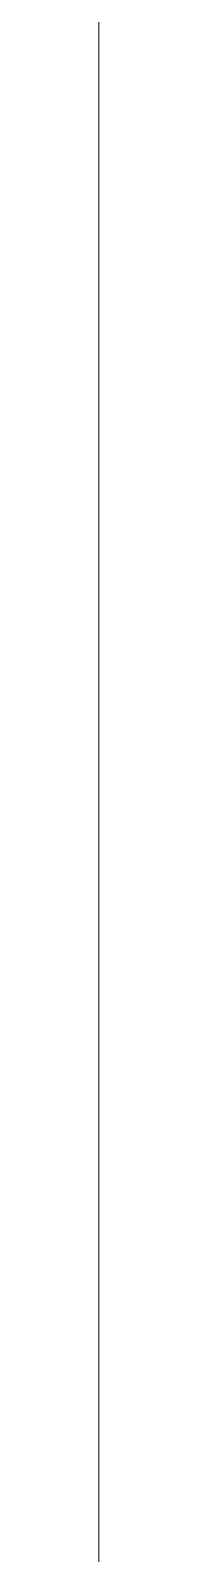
# Model space of a CAD drawing. Header units: inches. Extents: x -12418 to 57169, y -29325 to 19878.
# Drawn here: x 15462.50031 to 15462.50031, y 811.82467 to 811.8502 of the extents above; entities that cross this region are included whole.
import ezdxf

# ---------------------------------------------------------------- set-up
doc = ezdxf.new("R2010")
doc.units = ezdxf.units.IN
doc.header["$LTSCALE"] = 25
doc.header["$MEASUREMENT"] = 0
doc.layers.get('0').update_dxf_attribs({"color": 8})
doc.layers.add('00-Ground Floor$0$LOADING', color=253, linetype='Continuous', lineweight=5)

# ---------------------------------------------------------------- blocks, each defined once
blk = doc.blocks.new('00-Ground Floor$0$GF21008-P')
at = {"layer": '00-Ground Floor$0$LOADING'}
for p, q in [((-0.770878612, 0), (0.790621645, 0)), ((0.721657538, 0), (0.721657538, 0)), ((0.721657538, 0), (0.721657538, 0)), ((0.721657538, 0), (0.721657538, 0)), ((0.721657538, 0), (0.721657538, 0)), ((0.721657538, 0), (0.721657538, 0)), ((0.721657538, 0), (0.721657538, 0)), ((0.721657538, 0), (0.721657538, 0)), ((0.721657538, 0), (0.721657538, 0)), ((0.721657538, 0), (0.721657538, 0)), ((0.721657538, 0), (0.721657538, 0)), ((0.721657538, 0), (0.721657538, 0)), ((0.721657538, 0), (0.721657538, 0)), ((0.721657538, 0), (0.721657538, 0)), ((0.721657538, 0), (0.721657538, 0)), ((0.721657538, 0), (0.721657538, 0)), ((0.721657538, 0), (0.721657538, 0)), ((0.721657538, 0), (0.721657538, 0)), ((0.721657538, 0), (0.721657538, 0)), ((0.721657538, 0), (0.721657538, 0)), ((0.721657538, 0), (0.721657538, 0)), ((0.721657538, 0), (0.721657538, 0)), ((0.721657538, 0), (0.721657538, 0)), ((0.721657538, 0), (0.721657538, 0)), ((0.721657538, 0), (0.721657538, 0)), ((0.721657538, 0), (0.721657538, 0)), ((0.721657538, 0), (0.721657538, 0)), ((0.721657538, 0), (0.721657538, 0)), ((0.721657538, 0), (0.721657538, 0)), ((0.721657538, 0), (0.721657538, 0)), ((0.721657538, 0), (0.721657538, 0)), ((0.721657538, 0), (0.721657538, 0)), ((0.721657538, 0), (0.721657538, 0)), ((0.721657538, 0), (0.721657538, 0)), ((0.721657538, 0), (0.721657538, 0)), ((0.721657538, 0), (0.721657538, 0)), ((0.721657538, 0), (0.721657538, 0)), ((0.721657538, 0), (0.721657538, 0)), ((0.721657538, 0), (0.721657538, 0)), ((0.721657538, 0), (0.721657538, 0)), ((0.721657538, 0), (0.721657538, 0)), ((0.721657538, 0), (0.721657538, 0)), ((0.721657538, 0), (0.721657538, 0)), ((0.721657538, 0), (0.721657538, 0)), ((0.721657538, 0), (0.721657538, 0)), ((0.721657538, 0), (0.721657538, 0)), ((0.721657538, 0), (0.721657538, 0)), ((0.721657538, 0), (0.721657538, 0)), ((0.721657538, 0), (0.721657538, 0)), ((0.721657538, 0), (0.721657538, 0)), ((0.721657538, 0), (0.721657538, 0)), ((0.721657538, 0), (0.721657538, 0)), ((0.721657538, 0), (0.721657538, 0)), ((0.721657538, 0), (0.721657538, 0)), ((0.721657538, 0), (0.721657538, 0)), ((0.721657538, 0), (0.721657538, 0)), ((0.721657538, 0), (0.721657538, 0)), ((0.721657538, 0), (0.721657538, 0)), ((0.721657538, 0), (0.721657538, 0)), ((0.721657538, 0), (0.721657538, 0)), ((0.721657538, 0), (0.721657538, 0)), ((0.721657538, 0), (0.721657538, 0)), ((0.721657538, 0), (0.721657538, 0)), ((0.721657538, 0), (0.721657538, 0)), ((0.721657538, 0), (0.721657538, 0)), ((0.721657538, 0), (0.721657538, 0)), ((0.721657538, 0), (0.721657538, 0)), ((0.721657538, 0), (0.721657538, 0)), ((0.721657538, 0), (0.721657538, 0)), ((0.721657538, 0), (0.721657538, 0)), ((0.721657538, 0), (0.721657538, 0)), ((0.721657538, 0), (0.721657538, 0)), ((0.721657538, 0), (0.721657538, 0)), ((0.721657538, 0), (0.721657538, 0)), ((0.721657538, 0), (0.721657538, 0)), ((0.721657538, 0), (0.721657538, 0)), ((0.721657538, 0), (0.721657538, 0)), ((0.721657538, 0), (0.721657538, 0)), ((0.721657538, 0), (0.721657538, 0)), ((0.721657538, 0), (0.721657538, 0)), ((0.721657538, 0), (0.721657538, 0)), ((0.721657538, 0), (0.721657538, 0)), ((0.721657538, 0), (0.721657538, 0)), ((0.721657538, 0), (0.721657538, 0)), ((0.721657538, 0), (0.721657538, 0)), ((0.721657538, 0), (0.721657538, 0)), ((0.721657538, 0), (0.721657538, 0)), ((0.721657538, 0), (0.721657538, 0)), ((0.721657538, 0), (0.721657538, 0)), ((0.721657538, 0), (0.721657538, 0)), ((0.721657538, 0), (0.721657538, 0)), ((0.721657538, 0), (0.721657538, 0)), ((0.721657538, 0), (0.721657538, 0)), ((0.721657538, 0), (0.721657538, 0)), ((0.721657538, 0), (0.721657538, 0)), ((0.721657538, 0), (0.721657538, 0)), ((0.721657538, 0), (0.721657538, 0)), ((0.721657538, 0), (0.721657538, 0)), ((0.721657538, 0), (0.721657538, 0)), ((0.721657538, 0), (0.721657538, 0)), ((0.721657538, 0), (0.721657538, 0)), ((0.721657538, 0), (0.721657538, 0)), ((0.721657538, 0), (0.721657538, 0)), ((0.721657538, 0), (0.721657538, 0)), ((0.721657538, 0), (0.721657538, 0)), ((0.721657538, 0), (0.721657538, 0)), ((0.721657538, 0), (0.721657538, 0)), ((0.721657538, 0), (0.721657538, 0)), ((0.721657538, 0), (0.721657538, 0)), ((0.721657538, 0), (0.721657538, 0)), ((0.721657538, 0), (0.721657538, 0)), ((0.721657538, 0), (0.721657538, 0)), ((0.721657538, 0), (0.721657538, 0)), ((0.721657538, 0), (0.721657538, 0)), ((0.721657538, 0), (0.721657538, 0)), ((0.721657538, 0), (0.721657538, 0)), ((0.721657538, 0), (0.721657538, 0)), ((0.721657538, 0), (0.721657538, 0)), ((0.721657538, 0), (0.721657538, 0)), ((0.721657538, 0), (0.721657538, 0)), ((0.721657538, 0), (0.721657538, 0)), ((0.721657538, 0), (0.721657538, 0)), ((0.721657538, 0), (0.721657538, 0)), ((0.721657538, 0), (0.721657538, 0)), ((0.721657538, 0), (0.721657538, 0)), ((0.721657538, 0), (0.721657538, 0)), ((0.721657538, 0), (0.721657538, 0)), ((0.721657538, 0), (0.721657538, 0)), ((0.721657538, 0), (0.721657538, 0)), ((0.721657538, 0), (0.721657538, 0)), ((0.721657538, 0), (0.721657538, 0)), ((0.721657538, 0), (0.721657538, 0)), ((0.721657538, 0), (0.721657538, 0)), ((0.721657538, 0), (0.721657538, 0)), ((0.721657538, 0), (0.721657538, 0)), ((0.721657538, 0), (0.721657538, 0)), ((0.721657538, 0), (0.721657538, 0)), ((0.721657538, 0), (0.721657538, 0)), ((0.721657538, 0), (0.721657538, 0)), ((0.721657538, 0), (0.721657538, 0)), ((0.721657538, 0), (0.721657538, 0)), ((0.721657538, 0), (0.721657538, 0)), ((0.721657538, 0), (0.721657538, 0)), ((0.721657538, 0), (0.721657538, 0)), ((0.721657538, 0), (0.721657538, 0)), ((0.721657538, 0), (0.721657538, 0)), ((0.721657538, 0), (0.721657538, 0)), ((0.721657538, 0), (0.721657538, 0)), ((0.721657538, 0), (0.721657538, 0)), ((0.721657538, 0), (0.721657538, 0)), ((0.721657538, 0), (0.721657538, 0)), ((0.721657538, 0), (0.721657538, 0)), ((0.721657538, 0), (0.721657538, 0)), ((0.721657538, 0), (0.721657538, 0)), ((0.721657538, 0), (0.721657538, 0)), ((0.721657538, 0), (0.721657538, 0)), ((0.721657538, 0), (0.721657538, 0)), ((0.721657538, 0), (0.721657538, 0)), ((0.721657538, 0), (0.721657538, 0)), ((0.721657538, 0), (0.721657538, 0)), ((0.721657538, 0), (0.721657538, 0)), ((0.721657538, 0), (0.721657538, 0)), ((0.721657538, 0), (0.721657538, 0)), ((0.721657538, 0), (0.721657538, 0)), ((0.721657538, 0), (0.721657538, 0)), ((0.721657538, 0), (0.721657538, 0)), ((0.721657538, 0), (0.721657538, 0)), ((0.721657538, 0), (0.721657538, 0)), ((0.721657538, 0), (0.721657538, 0)), ((0.721657538, 0), (0.721657538, 0)), ((0.721657538, 0), (0.721657538, 0)), ((0.721657538, 0), (0.721657538, 0)), ((0.721657538, 0), (0.721657538, 0)), ((0.721657538, 0), (0.721657538, 0)), ((0.721657538, 0), (0.721657538, 0)), ((0.721657538, 0), (0.721657538, 0)), ((0.721657538, 0), (0.721657538, 0)), ((0.721657538, 0), (0.721657538, 0)), ((0.721657538, 0), (0.721657538, 0)), ((0.721657538, 0), (0.721657538, 0)), ((0.721657538, 0), (0.721657538, 0)), ((0.721657538, 0), (0.721657538, 0)), ((0.721657538, 0), (0.721657538, 0)), ((0.721657538, 0), (0.721657538, 0)), ((0.721657538, 0), (0.721657538, 0)), ((0.721657538, 0), (0.721657538, 0)), ((0.721657538, 0), (0.721657538, 0)), ((0.721657538, 0), (0.721657538, 0)), ((0.721657538, 0), (0.721657538, 0)), ((0.721657538, 0), (0.721657538, 0)), ((0.721657538, 0), (0.721657538, 0)), ((0.721657538, 0), (0.721657538, 0)), ((0.721657538, 0), (0.721657538, 0)), ((0.721657538, 0), (0.721657538, 0)), ((0.721657538, 0), (0.721657538, 0)), ((0.721657538, 0), (0.721657538, 0)), ((0.721657538, 0), (0.721657538, 0)), ((0.721657538, 0), (0.721657538, 0)), ((0.721657538, 0), (0.721657538, 0)), ((0.721657538, 0), (0.721657538, 0)), ((0.721657538, 0), (0.721657538, 0)), ((0.721657538, 0), (0.721657538, 0)), ((0.721657538, 0), (0.721657538, 0)), ((0.721657538, 0), (0.721657538, 0)), ((0.721657538, 0), (0.721657538, 0)), ((0.721657538, 0), (0.721657538, 0)), ((0.721657538, 0), (0.721657538, 0)), ((0.721657538, 0), (0.721657538, 0)), ((0.721657538, 0), (0.721657538, 0)), ((0.721657538, 0), (0.721657538, 0)), ((0.721657538, 0), (0.721657538, 0)), ((0.721657538, 0), (0.721657538, 0)), ((0.721657538, 0), (0.721657538, 0)), ((0.721657538, 0), (0.721657538, 0)), ((0.721657538, 0), (0.721657538, 0)), ((0.721657538, 0), (0.721657538, 0)), ((0.721657538, 0), (0.721657538, 0)), ((0.721657538, 0), (0.721657538, 0)), ((0.721657538, 0), (0.721657538, 0)), ((0.721657538, 0), (0.721657538, 0)), ((0.721657538, 0), (0.721657538, 0)), ((0.721657538, 0), (0.721657538, 0)), ((0.721657538, 0), (0.721657538, 0)), ((0.721657538, 0), (0.721657538, 0)), ((0.721657538, 0), (0.721657538, 0)), ((0.721657538, 0), (0.721657538, 0)), ((0.721657538, 0), (0.721657538, 0)), ((0.721657538, 0), (0.721657538, 0)), ((0.721657538, 0), (0.721657538, 0)), ((0.721657538, 0), (0.721657538, 0)), ((0.721657538, 0), (0.721657538, 0)), ((0.721657538, 0), (0.721657538, 0)), ((0.721657538, 0), (0.721657538, 0)), ((0.721657538, 0), (0.721657538, 0)), ((0.721657538, 0), (0.721657538, 0)), ((0.721657538, 0), (0.721657538, 0)), ((0.721657538, 0), (0.721657538, 0)), ((0.721657538, 0), (0.721657538, 0)), ((0.721657538, 0), (0.721657538, 0)), ((0.721657538, 0), (0.721657538, 0)), ((0.721657538, 0), (0.721657538, 0)), ((0.721657538, 0), (0.721657538, 0)), ((0.721657538, 0), (0.721657538, 0)), ((0.721657538, 0), (0.721657538, 0)), ((0.721657538, 0), (0.721657538, 0)), ((0.721657538, 0), (0.721657538, 0)), ((0.721657538, 0), (0.721657538, 0)), ((0.721657538, 0), (0.721657538, 0)), ((0.721657538, 0), (0.721657538, 0)), ((0.721657538, 0), (0.721657538, 0)), ((0.721657538, 0), (0.721657538, 0)), ((0.721657538, 0), (0.721657538, 0)), ((0.721657538, 0), (0.721657538, 0)), ((0.721657538, 0), (0.721657538, 0)), ((0.721657538, 0), (0.721657538, 0)), ((0.721657538, 0), (0.721657538, 0)), ((0.721657538, 0), (0.721657538, 0)), ((0.721657538, 0), (0.721657538, 0)), ((0.721657538, 0), (0.721657538, 0)), ((0.721657538, 0), (0.721657538, 0)), ((0.721657538, 0), (0.721657538, 0)), ((0.721657538, 0), (0.721657538, 0)), ((0.721657538, 0), (0.721657538, 0)), ((0.721657538, 0), (0.721657538, 0)), ((0.721657538, 0), (0.721657538, 0)), ((0.721657538, 0), (0.721657538, 0)), ((0.721657538, 0), (0.721657538, 0)), ((0.721657538, 0), (0.721657538, 0)), ((0.721657538, 0), (0.721657538, 0)), ((0.721657538, 0), (0.721657538, 0)), ((0.721657538, 0), (0.721657538, 0)), ((0.721657538, 0), (0.721657538, 0)), ((0.721657538, 0), (0.721657538, 0)), ((0.721657538, 0), (0.721657538, 0)), ((0.721657538, 0), (0.721657538, 0)), ((0.721657538, 0), (0.721657538, 0)), ((0.721657538, 0), (0.721657538, 0)), ((0.721657538, 0), (0.721657538, 0)), ((0.721657538, 0), (0.721657538, 0)), ((0.721657538, 0), (0.721657538, 0)), ((0.721657538, 0), (0.721657538, 0)), ((0.721657538, 0), (0.721657538, 0)), ((0.721657538, 0), (0.721657538, 0)), ((0.721657538, 0), (0.721657538, 0)), ((0.721657538, 0), (0.721657538, 0)), ((0.721657538, 0), (0.721657538, 0)), ((0.721657538, 0), (0.721657538, 0)), ((0.721657538, 0), (0.721657538, 0)), ((0.721657538, 0), (0.721657538, 0)), ((0.721657538, 0), (0.721657538, 0)), ((0.721657538, 0), (0.721657538, 0)), ((0.721657538, 0), (0.721657538, 0)), ((0.721657538, 0), (0.721657538, 0)), ((0.721657538, 0), (0.721657538, 0)), ((0.721657538, 0), (0.721657538, 0)), ((0.721657538, 0), (0.721657538, 0)), ((0.721657538, 0), (0.721657538, 0)), ((0.721657538, 0), (0.721657538, 0)), ((0.721657538, 0), (0.721657538, 0)), ((0.721657538, 0), (0.721657538, 0)), ((0.721657538, 0), (0.721657538, 0)), ((0.721657538, 0), (0.721657538, 0)), ((0.721657538, 0), (0.721657538, 0)), ((0.721657538, 0), (0.721657538, 0)), ((0.721657538, 0), (0.721657538, 0)), ((0.721657538, 0), (0.721657538, 0)), ((0.721657538, 0), (0.721657538, 0)), ((0.721657538, 0), (0.721657538, 0)), ((0.721657538, 0), (0.721657538, 0)), ((0.721657538, 0), (0.721657538, 0)), ((0.721657538, 0), (0.721657538, 0)), ((0.721657538, 0), (0.721657538, 0)), ((0.721657538, 0), (0.721657538, 0)), ((0.721657538, 0), (0.721657538, 0)), ((0.721657538, 0), (0.721657538, 0)), ((0.721657538, 0), (0.721657538, 0)), ((0.721657538, 0), (0.721657538, 0)), ((0.721657538, 0), (0.721657538, 0)), ((0.721657538, 0), (0.721657538, 0)), ((0.721657538, 0), (0.721657538, 0)), ((0.721657538, 0), (0.721657538, 0)), ((0.721657538, 0), (0.721657538, 0)), ((0.721657538, 0), (0.721657538, 0)), ((0.721657538, 0), (0.721657538, 0)), ((0.721657538, 0), (0.721657538, 0)), ((0.721657538, 0), (0.721657538, 0)), ((0.721657538, 0), (0.721657538, 0)), ((0.721657538, 0), (0.721657538, 0)), ((0.721657538, 0), (0.721657538, 0)), ((0.721657538, 0), (0.721657538, 0)), ((0.721657538, 0), (0.721657538, 0)), ((0.721657538, 0), (0.721657538, 0)), ((0.721657538, 0), (0.721657538, 0)), ((0.721657538, 0), (0.721657538, 0)), ((0.721657538, 0), (0.721657538, 0)), ((0.721657538, 0), (0.721657538, 0)), ((0.721657538, 0), (0.721657538, 0)), ((0.721657538, 0), (0.721657538, 0)), ((0.721657538, 0), (0.721657538, 0)), ((0.721657538, 0), (0.721657538, 0)), ((0.721657538, 0), (0.721657538, 0)), ((0.721657538, 0), (0.721657538, 0)), ((0.721657538, 0), (0.721657538, 0)), ((0.721657538, 0), (0.721657538, 0)), ((0.721657538, 0), (0.721657538, 0)), ((0.721657538, 0), (0.721657538, 0)), ((0.721657538, 0), (0.721657538, 0)), ((0.721657538, 0), (0.721657538, 0)), ((0.721657538, 0), (0.721657538, 0)), ((0.721657538, 0), (0.721657538, 0)), ((0.721657538, 0), (0.721657538, 0)), ((0.721657538, 0), (0.721657538, 0)), ((0.721657538, 0), (0.721657538, 0)), ((0.721657538, 0), (0.721657538, 0)), ((0.721657538, 0), (0.721657538, 0)), ((0.721657538, 0), (0.721657538, 0)), ((0.721657538, 0), (0.721657538, 0)), ((0.721657538, 0), (0.721657538, 0)), ((0.721657538, 0), (0.721657538, 0)), ((0.721657538, 0), (0.721657538, 0)), ((0.721657538, 0), (0.721657538, 0)), ((0.721657538, 0), (0.721657538, 0)), ((0.721657538, 0), (0.721657538, 0)), ((0.721657538, 0), (0.721657538, 0)), ((0.721657538, 0), (0.721657538, 0)), ((0.721657538, 0), (0.721657538, 0)), ((0.721657538, 0), (0.721657538, 0)), ((0.721657538, 0), (0.721657538, 0)), ((0.721657538, 0), (0.721657538, 0)), ((0.721657538, 0), (0.721657538, 0)), ((0.721657538, 0), (0.721657538, 0)), ((0.721657538, 0), (0.721657538, 0)), ((0.721657538, 0), (0.721657538, 0)), ((0.721657538, 0), (0.721657538, 0)), ((0.721657538, 0), (0.721657538, 0)), ((0.721657538, 0), (0.721657538, 0)), ((0.721657538, 0), (0.721657538, 0)), ((0.721657538, 0), (0.721657538, 0)), ((0.721657538, 0), (0.721657538, 0)), ((0.721657538, 0), (0.721657538, 0)), ((0.721657538, 0), (0.721657538, 0)), ((0.721657538, 0), (0.721657538, 0)), ((0.721657538, 0), (0.721657538, 0)), ((0.721657538, 0), (0.721657538, 0)), ((0.721657538, 0), (0.721657538, 0)), ((0.721657538, 0), (0.721657538, 0)), ((0.721657538, 0), (0.721657538, 0)), ((0.721657538, 0), (0.721657538, 0)), ((0.721657538, 0), (0.721657538, 0)), ((0.721657538, 0), (0.721657538, 0)), ((0.721657538, 0), (0.721657538, 0)), ((0.721657538, 0), (0.721657538, 0)), ((0.721657538, 0), (0.721657538, 0)), ((0.721657538, 0), (0.721657538, 0)), ((0.721657538, 0), (0.721657538, 0)), ((0.721657538, 0), (0.721657538, 0)), ((0.721657538, 0), (0.721657538, 0)), ((0.721657538, 0), (0.721657538, 0)), ((0.721657538, 0), (0.721657538, 0)), ((0.721657538, 0), (0.721657538, 0)), ((0.721657538, 0), (0.721657538, 0)), ((0.721657538, 0), (0.721657538, 0)), ((0.721657538, 0), (0.721657538, 0)), ((0.721657538, 0), (0.721657538, 0)), ((0.721657538, 0), (0.721657538, 0)), ((0.721657538, 0), (0.721657538, 0)), ((0.721657538, 0), (0.721657538, 0)), ((0.721657538, 0), (0.721657538, 0)), ((0.721657538, 0), (0.721657538, 0)), ((0.721657538, 0), (0.721657538, 0)), ((0.721657538, 0), (0.721657538, 0)), ((0.721657538, 0), (0.721657538, 0)), ((0.721657538, 0), (0.721657538, 0)), ((0.721657538, 0), (0.721657538, 0)), ((0.721657538, 0), (0.721657538, 0)), ((0.721657538, 0), (0.721657538, 0)), ((0.721657538, 0), (0.721657538, 0)), ((0.721657538, 0), (0.721657538, 0)), ((0.721657538, 0), (0.721657538, 0)), ((0.721657538, 0), (0.721657538, 0)), ((0.721657538, 0), (0.721657538, 0)), ((0.721657538, 0), (0.721657538, 0)), ((0.721657538, 0), (0.721657538, 0)), ((0.721657538, 0), (0.721657538, 0)), ((0.721657538, 0), (0.721657538, 0)), ((0.721657538, 0), (0.721657538, 0)), ((0.721657538, 0), (0.721657538, 0)), ((0.721657538, 0), (0.721657538, 0)), ((0.721657538, 0), (0.721657538, 0)), ((0.721657538, 0), (0.721657538, 0)), ((0.721657538, 0), (0.721657538, 0)), ((0.721657538, 0), (0.721657538, 0)), ((0.721657538, 0), (0.721657538, 0)), ((0.721657538, 0), (0.721657538, 0)), ((0.721657538, 0), (0.721657538, 0)), ((0.721657538, 0), (0.721657538, 0)), ((0.721657538, 0), (0.721657538, 0)), ((0.721657538, 0), (0.721657538, 0)), ((0.721657538, 0), (0.721657538, 0)), ((0.721657538, 0), (0.721657538, 0)), ((0.721657538, 0), (0.721657538, 0)), ((0.721657538, 0), (0.721657538, 0)), ((0.721657538, 0), (0.721657538, 0)), ((0.721657538, 0), (0.721657538, 0)), ((0.721657538, 0), (0.721657538, 0)), ((0.721657538, 0), (0.721657538, 0)), ((0.721657538, 0), (0.721657538, 0)), ((0.721657538, 0), (0.721657538, 0)), ((0.721657538, 0), (0.721657538, 0)), ((0.721657538, 0), (0.721657538, 0)), ((0.721657538, 0), (0.721657538, 0)), ((0.721657538, 0), (0.721657538, 0)), ((0.721657538, 0), (0.721657538, 0)), ((0.721657538, 0), (0.721657538, 0)), ((0.721657538, 0), (0.721657538, 0)), ((0.721657538, 0), (0.721657538, 0)), ((0.721657538, 0), (0.721657538, 0)), ((0.721657538, 0), (0.721657538, 0)), ((0.721657538, 0), (0.721657538, 0)), ((0.721657538, 0), (0.721657538, 0)), ((0.721657538, 0), (0.721657538, 0)), ((0.721657538, 0), (0.721657538, 0)), ((0.721657538, 0), (0.721657538, 0)), ((0.721657538, 0), (0.721657538, 0)), ((0.721657538, 0), (0.721657538, 0)), ((0.721657538, 0), (0.721657538, 0)), ((0.721657538, 0), (0.721657538, 0)), ((0.721657538, 0), (0.721657538, 0)), ((0.721657538, 0), (0.721657538, 0)), ((0.721657538, 0), (0.721657538, 0)), ((0.721657538, 0), (0.721657538, 0)), ((0.721657538, 0), (0.721657538, 0)), ((0.721657538, 0), (0.721657538, 0)), ((0.721657538, 0), (0.721657538, 0)), ((0.721657538, 0), (0.721657538, 0)), ((0.721657538, 0), (0.721657538, 0)), ((0.721657538, 0), (0.721657538, 0)), ((0.721657538, 0), (0.721657538, 0)), ((0.721657538, 0), (0.721657538, 0)), ((0.721657538, 0), (0.721657538, 0)), ((0.721657538, 0), (0.721657538, 0)), ((0.721657538, 0), (0.721657538, 0)), ((0.721657538, 0), (0.721657538, 0)), ((0.721657538, 0), (0.721657538, 0)), ((0.721657538, 0), (0.721657538, 0)), ((0.721657538, 0), (0.721657538, 0)), ((0.721657538, 0), (0.721657538, 0)), ((0.721657538, 0), (0.721657538, 0)), ((0.721657538, 0), (0.721657538, 0)), ((0.721657538, 0), (0.721657538, 0)), ((0.721657538, 0), (0.721657538, 0)), ((0.721657538, 0), (0.721657538, 0)), ((0.721657538, 0), (0.721657538, 0)), ((0.721657538, 0), (0.721657538, 0)), ((0.721657538, 0), (0.721657538, 0)), ((0.721657538, 0), (0.721657538, 0)), ((0.721657538, 0), (0.721657538, 0)), ((0.721657538, 0), (0.721657538, 0)), ((0.721657538, 0), (0.721657538, 0)), ((0.721657538, 0), (0.721657538, 0)), ((0.721657538, 0), (0.721657538, 0)), ((0.721657538, 0), (0.721657538, 0)), ((0.721657538, 0), (0.721657538, 0)), ((0.721657538, 0), (0.721657538, 0)), ((0.721657538, 0), (0.721657538, 0)), ((0.721657538, 0), (0.721657538, 0)), ((0.721657538, 0), (0.721657538, 0)), ((0.721657538, 0), (0.721657538, 0)), ((0.721657538, 0), (0.721657538, 0)), ((0.721657538, 0), (0.721657538, 0)), ((0.721657538, 0), (0.721657538, 0)), ((0.721657538, 0), (0.721657538, 0)), ((0.721657538, 0), (0.721657538, 0)), ((0.721657538, 0), (0.721657538, 0)), ((0.721657538, 0), (0.721657538, 0)), ((0.721657538, 0), (0.721657538, 0)), ((0.721657538, 0), (0.721657538, 0)), ((0.721657538, 0), (0.721657538, 0)), ((0.721657538, 0), (0.721657538, 0)), ((0.721657538, 0), (0.721657538, 0)), ((0.721657538, 0), (0.721657538, 0)), ((0.721657538, 0), (0.721657538, 0)), ((0.721657538, 0), (0.721657538, 0)), ((0.721657538, 0), (0.721657538, 0)), ((0.721657538, 0), (0.721657538, 0)), ((0.721657538, 0), (0.721657538, 0)), ((0.721657538, 0), (0.721657538, 0)), ((0.721657538, 0), (0.721657538, 0)), ((0.721657538, 0), (0.721657538, 0)), ((0.721657538, 0), (0.721657538, 0)), ((0.721657538, 0), (0.721657538, 0)), ((0.721657538, 0), (0.721657538, 0)), ((0.721657538, 0), (0.721657538, 0)), ((0.721657538, 0), (0.721657538, 0)), ((0.721657538, 0), (0.721657538, 0)), ((0.721657538, 0), (0.721657538, 0)), ((0.721657538, 0), (0.721657538, 0)), ((0.721657538, 0), (0.721657538, 0)), ((0.721657538, 0), (0.721657538, 0)), ((0.721657538, 0), (0.721657538, 0)), ((0.721657538, 0), (0.721657538, 0)), ((0.721657538, 0), (0.721657538, 0)), ((0.721657538, 0), (0.721657538, 0)), ((0.721657538, 0), (0.721657538, 0)), ((0.721657538, 0), (0.721657538, 0)), ((0.721657538, 0), (0.721657538, 0)), ((0.721657538, 0), (0.721657538, 0)), ((0.721657538, 0), (0.721657538, 0)), ((0.721657538, 0), (0.721657538, 0)), ((0.721657538, 0), (0.721657538, 0)), ((0.721657538, 0), (0.721657538, 0)), ((0.721657538, 0), (0.721657538, 0)), ((0.721657538, 0), (0.721657538, 0)), ((0.721657538, 0), (0.721657538, 0)), ((0.721657538, 0), (0.721657538, 0)), ((0.721657538, 0), (0.721657538, 0)), ((0.721657538, 0), (0.721657538, 0)), ((0.721657538, 0), (0.721657538, 0)), ((0.721657538, 0), (0.721657538, 0)), ((0.721657538, 0), (0.721657538, 0)), ((0.721657538, 0), (0.721657538, 0)), ((0.721657538, 0), (0.721657538, 0)), ((0.721657538, 0), (0.721657538, 0)), ((0.721657538, 0), (0.721657538, 0)), ((0.721657538, 0), (0.721657538, 0)), ((0.721657538, 0), (0.721657538, 0)), ((0.721657538, 0), (0.721657538, 0)), ((0.721657538, 0), (0.721657538, 0)), ((0.721657538, 0), (0.721657538, 0)), ((0.721657538, 0), (0.721657538, 0)), ((0.721657538, 0), (0.721657538, 0)), ((0.721657538, 0), (0.721657538, 0)), ((0.721657538, 0), (0.721657538, 0)), ((0.721657538, 0), (0.721657538, 0)), ((0.721657538, 0), (0.721657538, 0)), ((0.721657538, 0), (0.721657538, 0)), ((0.721657538, 0), (0.721657538, 0)), ((0.721657538, 0), (0.721657538, 0)), ((0.721657538, 0), (0.721657538, 0)), ((0.721657538, 0), (0.721657538, 0)), ((0.721657538, 0), (0.721657538, 0)), ((0.721657538, 0), (0.721657538, 0)), ((0.721657538, 0), (0.721657538, 0)), ((0.721657538, 0), (0.721657538, 0)), ((0.721657538, 0), (0.721657538, 0)), ((0.721657538, 0), (0.721657538, 0)), ((0.721657538, 0), (0.721657538, 0)), ((0.721657538, 0), (0.721657538, 0)), ((0.721657538, 0), (0.721657538, 0)), ((0.721657538, 0), (0.721657538, 0)), ((0.721657538, 0), (0.721657538, 0)), ((0.721657538, 0), (0.721657538, 0)), ((0.721657538, 0), (0.721657538, 0)), ((0.721657538, 0), (0.721657538, 0)), ((0.721657538, 0), (0.721657538, 0)), ((0.721657538, 0), (0.721657538, 0)), ((0.721657538, 0), (0.721657538, 0)), ((0.721657538, 0), (0.721657538, 0)), ((0.721657538, 0), (0.721657538, 0)), ((0.721657538, 0), (0.721657538, 0)), ((0.721657538, 0), (0.721657538, 0)), ((0.721657538, 0), (0.721657538, 0)), ((0.721657538, 0), (0.721657538, 0)), ((0.721657538, 0), (0.721657538, 0)), ((0.721657538, 0), (0.721657538, 0)), ((0.721657538, 0), (0.721657538, 0)), ((0.721657538, 0), (0.721657538, 0)), ((0.721657538, 0), (0.721657538, 0)), ((0.721657538, 0), (0.721657538, 0)), ((0.721657538, 0), (0.721657538, 0)), ((0.721657538, 0), (0.721657538, 0)), ((0.721657538, 0), (0.721657538, 0)), ((0.721657538, 0), (0.721657538, 0)), ((0.721657538, 0), (0.721657538, 0)), ((0.721657538, 0), (0.721657538, 0)), ((0.721657538, 0), (0.721657538, 0)), ((0.721657538, 0), (0.721657538, 0)), ((0.721657538, 0), (0.721657538, 0)), ((0.721657538, 0), (0.721657538, 0)), ((0.721657538, 0), (0.721657538, 0)), ((0.721657538, 0), (0.721657538, 0)), ((0.721657538, 0), (0.721657538, 0)), ((0.721657538, 0), (0.721657538, 0)), ((0.721657538, 0), (0.721657538, 0)), ((0.721657538, 0), (0.721657538, 0)), ((0.721657538, 0), (0.721657538, 0)), ((0.721657538, 0), (0.721657538, 0)), ((0.721657538, 0), (0.721657538, 0)), ((0.721657538, 0), (0.721657538, 0)), ((0.721657538, 0), (0.721657538, 0)), ((0.721657538, 0), (0.721657538, 0)), ((0.721657538, 0), (0.721657538, 0)), ((0.721657538, 0), (0.721657538, 0)), ((0.721657538, 0), (0.721657538, 0)), ((0.721657538, 0), (0.721657538, 0)), ((0.721657538, 0), (0.721657538, 0)), ((0.721657538, 0), (0.721657538, 0)), ((0.721657538, 0), (0.721657538, 0)), ((0.721657538, 0), (0.721657538, 0)), ((0.721657538, 0), (0.721657538, 0)), ((0.721657538, 0), (0.721657538, 0)), ((0.721657538, 0), (0.721657538, 0)), ((0.721657538, 0), (0.721657538, 0)), ((0.721657538, 0), (0.721657538, 0)), ((0.721657538, 0), (0.721657538, 0)), ((0.721657538, 0), (0.721657538, 0)), ((0.721657538, 0), (0.721657538, 0)), ((0.721657538, 0), (0.721657538, 0)), ((0.721657538, 0), (0.721657538, 0)), ((0.721657538, 0), (0.721657538, 0)), ((0.721657538, 0), (0.721657538, 0)), ((0.721657538, 0), (0.721657538, 0)), ((0.721657538, 0), (0.721657538, 0)), ((0.721657538, 0), (0.721657538, 0)), ((0.721657538, 0), (0.721657538, 0)), ((0.721657538, 0), (0.721657538, 0)), ((0.721657538, 0), (0.721657538, 0)), ((0.721657538, 0), (0.721657538, 0)), ((0.721657538, 0), (0.721657538, 0)), ((0.721657538, 0), (0.721657538, 0)), ((0.721657538, 0), (0.721657538, 0)), ((0.721657538, 0), (0.721657538, 0)), ((0.721657538, 0), (0.721657538, 0)), ((0.721657538, 0), (0.721657538, 0)), ((0.721657538, 0), (0.721657538, 0)), ((0.721657538, 0), (0.721657538, 0)), ((0.721657538, 0), (0.721657538, 0)), ((0.721657538, 0), (0.721657538, 0)), ((0.721657538, 0), (0.721657538, 0)), ((0.721657538, 0), (0.721657538, 0)), ((0.721657538, 0), (0.721657538, 0)), ((0.721657538, 0), (0.721657538, 0)), ((0.721657538, 0), (0.721657538, 0)), ((0.721657538, 0), (0.721657538, 0)), ((0.721657538, 0), (0.721657538, 0)), ((0.721657538, 0), (0.721657538, 0)), ((0.721657538, 0), (0.721657538, 0)), ((0.721657538, 0), (0.721657538, 0)), ((0.721657538, 0), (0.721657538, 0)), ((0.721657538, 0), (0.721657538, 0)), ((0.721657538, 0), (0.721657538, 0)), ((0.721657538, 0), (0.721657538, 0)), ((0.721657538, 0), (0.721657538, 0)), ((0.721657538, 0), (0.721657538, 0)), ((0.721657538, 0), (0.721657538, 0)), ((0.721657538, 0), (0.721657538, 0)), ((0.721657538, 0), (0.721657538, 0)), ((0.721657538, 0), (0.721657538, 0)), ((0.721657538, 0), (0.721657538, 0)), ((0.721657538, 0), (0.721657538, 0)), ((0.721657538, 0), (0.721657538, 0)), ((0.721657538, 0), (0.721657538, 0)), ((0.721657538, 0), (0.721657538, 0)), ((0.721657538, 0), (0.721657538, 0)), ((0.721657538, 0), (0.721657538, 0)), ((0.721657538, 0), (0.721657538, 0)), ((0.721657538, 0), (0.721657538, 0)), ((0.721657538, 0), (0.721657538, 0)), ((0.721657538, 0), (0.721657538, 0)), ((0.721657538, 0), (0.721657538, 0)), ((0.721657538, 0), (0.721657538, 0)), ((0.721657538, 0), (0.721657538, 0)), ((0.721657538, 0), (0.721657538, 0)), ((0.721657538, 0), (0.721657538, 0)), ((0.721657538, 0), (0.721657538, 0)), ((0.721657538, 0), (0.721657538, 0)), ((0.721657538, 0), (0.721657538, 0)), ((0.721657538, 0), (0.721657538, 0)), ((0.721657538, 0), (0.721657538, 0)), ((0.721657538, 0), (0.721657538, 0)), ((0.721657538, 0), (0.721657538, 0)), ((0.721657538, 0), (0.721657538, 0)), ((0.721657538, 0), (0.721657538, 0)), ((0.721657538, 0), (0.721657538, 0)), ((0.721657538, 0), (0.721657538, 0)), ((0.721657538, 0), (0.721657538, 0)), ((0.721657538, 0), (0.721657538, 0)), ((0.721657538, 0), (0.721657538, 0)), ((0.721657538, 0), (0.721657538, 0)), ((0.721657538, 0), (0.721657538, 0)), ((0.721657538, 0), (0.721657538, 0)), ((0.721657538, 0), (0.721657538, 0)), ((0.721657538, 0), (0.721657538, 0)), ((0.721657538, 0), (0.721657538, 0)), ((0.721657538, 0), (0.721657538, 0)), ((0.721657538, 0), (0.721657538, 0)), ((0.721657538, 0), (0.721657538, 0)), ((0.721657538, 0), (0.721657538, 0)), ((0.721657538, 0), (0.721657538, 0)), ((0.721657538, 0), (0.721657538, 0)), ((0.721657538, 0), (0.721657538, 0)), ((0.721657538, 0), (0.721657538, 0)), ((0.721657538, 0), (0.721657538, 0)), ((0.721657538, 0), (0.721657538, 0)), ((0.721657538, 0), (0.721657538, 0)), ((0.721657538, 0), (0.721657538, 0)), ((0.721657538, 0), (0.721657538, 0)), ((0.721657538, 0), (0.721657538, 0)), ((0.721657538, 0), (0.721657538, 0)), ((0.721657538, 0), (0.721657538, 0)), ((0.721657538, 0), (0.721657538, 0)), ((0.721657538, 0), (0.721657538, 0)), ((0.721657538, 0), (0.721657538, 0)), ((0.721657538, 0), (0.721657538, 0)), ((0.721657538, 0), (0.721657538, 0)), ((0.721657538, 0), (0.721657538, 0)), ((0.721657538, 0), (0.721657538, 0)), ((0.721657538, 0), (0.721657538, 0)), ((0.721657538, 0), (0.721657538, 0)), ((0.721657538, 0), (0.721657538, 0)), ((0.721657538, 0), (0.721657538, 0)), ((0.721657538, 0), (0.721657538, 0)), ((0.721657538, 0), (0.721657538, 0)), ((0.721657538, 0), (0.721657538, 0)), ((0.721657538, 0), (0.721657538, 0)), ((0.721657538, 0), (0.721657538, 0)), ((0.721657538, 0), (0.721657538, 0)), ((0.721657538, 0), (0.721657538, 0)), ((0.721657538, 0), (0.721657538, 0)), ((0.721657538, 0), (0.721657538, 0)), ((0.721657538, 0), (0.721657538, 0)), ((0.721657538, 0), (0.721657538, 0)), ((0.721657538, 0), (0.721657538, 0)), ((0.721657538, 0), (0.721657538, 0)), ((0.721657538, 0), (0.721657538, 0)), ((0.721657538, 0), (0.721657538, 0)), ((0.721657538, 0), (0.721657538, 0)), ((0.721657538, 0), (0.721657538, 0)), ((0.721657538, 0), (0.721657538, 0)), ((0.721657538, 0), (0.721657538, 0)), ((0.721657538, 0), (0.721657538, 0)), ((0.721657538, 0), (0.721657538, 0)), ((0.721657538, 0), (0.721657538, 0)), ((0.721657538, 0), (0.721657538, 0)), ((0.721657538, 0), (0.721657538, 0)), ((0.721657538, 0), (0.721657538, 0)), ((0.721657538, 0), (0.721657538, 0)), ((0.721657538, 0), (0.721657538, 0)), ((0.721657538, 0), (0.721657538, 0)), ((0.721657538, 0), (0.721657538, 0)), ((0.721657538, 0), (0.721657538, 0)), ((0.721657538, 0), (0.721657538, 0)), ((0.721657538, 0), (0.721657538, 0)), ((0.721657538, 0), (0.721657538, 0)), ((0.721657538, 0), (0.721657538, 0)), ((0.721657538, 0), (0.721657538, 0)), ((0.721657538, 0), (0.721657538, 0)), ((0.721657538, 0), (0.721657538, 0)), ((0.721657538, 0), (0.721657538, 0)), ((0.721657538, 0), (0.721657538, 0)), ((0.721657538, 0), (0.721657538, 0)), ((0.721657538, 0), (0.721657538, 0)), ((0.721657538, 0), (0.721657538, 0)), ((0.721657538, 0), (0.721657538, 0)), ((0.721657538, 0), (0.721657538, 0)), ((0.721657538, 0), (0.721657538, 0)), ((0.721657538, 0), (0.721657538, 0)), ((0.721657538, 0), (0.721657538, 0)), ((0.721657538, 0), (0.721657538, 0)), ((0.721657538, 0), (0.721657538, 0)), ((0.721657538, 0), (0.721657538, 0)), ((0.721657538, 0), (0.721657538, 0)), ((0.721657538, 0), (0.721657538, 0)), ((0.721657538, 0), (0.721657538, 0)), ((0.721657538, 0), (0.721657538, 0)), ((0.721657538, 0), (0.721657538, 0)), ((0.721657538, 0), (0.721657538, 0)), ((0.721657538, 0), (0.721657538, 0)), ((0.721657538, 0), (0.721657538, 0)), ((0.721657538, 0), (0.721657538, 0)), ((0.721657538, 0), (0.721657538, 0)), ((0.721657538, 0), (0.721657538, 0)), ((0.721657538, 0), (0.721657538, 0)), ((0.721657538, 0), (0.721657538, 0)), ((0.721657538, 0), (0.721657538, 0)), ((0.721657538, 0), (0.721657538, 0)), ((0.721657538, 0), (0.721657538, 0)), ((0.721657538, 0), (0.721657538, 0)), ((0.721657538, 0), (0.721657538, 0)), ((0.721657538, 0), (0.721657538, 0)), ((0.721657538, 0), (0.721657538, 0)), ((0.721657538, 0), (0.721657538, 0)), ((0.721657538, 0), (0.721657538, 0)), ((0.721657538, 0), (0.721657538, 0)), ((0.721657538, 0), (0.721657538, 0)), ((0.721657538, 0), (0.721657538, 0)), ((0.721657538, 0), (0.721657538, 0)), ((0.721657538, 0), (0.721657538, 0)), ((0.721657538, 0), (0.721657538, 0)), ((0.721657538, 0), (0.721657538, 0)), ((0.721657538, 0), (0.721657538, 0)), ((0.721657538, 0), (0.721657538, 0)), ((0.721657538, 0), (0.721657538, 0)), ((0.721657538, 0), (0.721657538, 0)), ((0.721657538, 0), (0.721657538, 0)), ((0.721657538, 0), (0.721657538, 0)), ((0.721657538, 0), (0.721657538, 0)), ((0.721657538, 0), (0.721657538, 0)), ((0.721657538, 0), (0.721657538, 0)), ((0.721657538, 0), (0.721657538, 0)), ((0.721657538, 0), (0.721657538, 0)), ((0.721657538, 0), (0.721657538, 0)), ((0.721657538, 0), (0.721657538, 0)), ((0.721657538, 0), (0.721657538, 0)), ((0.721657538, 0), (0.721657538, 0)), ((0.721657538, 0), (0.721657538, 0)), ((0.721657538, 0), (0.721657538, 0)), ((0.721657538, 0), (0.721657538, 0)), ((0.721657538, 0), (0.721657538, 0)), ((0.721657538, 0), (0.721657538, 0)), ((0.721657538, 0), (0.721657538, 0)), ((0.721657538, 0), (0.721657538, 0)), ((0.721657538, 0), (0.721657538, 0)), ((0.721657538, 0), (0.721657538, 0)), ((0.721657538, 0), (0.721657538, 0)), ((0.721657538, 0), (0.721657538, 0)), ((0.721657538, 0), (0.721657538, 0)), ((0.721657538, 0), (0.721657538, 0)), ((0.721657538, 0), (0.721657538, 0)), ((0.721657538, 0), (0.721657538, 0)), ((0.721657538, 0), (0.721657538, 0)), ((0.721657538, 0), (0.721657538, 0)), ((0.721657538, 0), (0.721657538, 0)), ((0.721657538, 0), (0.721657538, 0)), ((0.721657538, 0), (0.721657538, 0)), ((0.721657538, 0), (0.721657538, 0)), ((0.721657538, 0), (0.721657538, 0)), ((0.721657538, 0), (0.721657538, 0)), ((0.721657538, 0), (0.721657538, 0)), ((0.721657538, 0), (0.721657538, 0)), ((0.721657538, 0), (0.721657538, 0)), ((0.721657538, 0), (0.721657538, 0)), ((0.721657538, 0), (0.721657538, 0)), ((0.721657538, 0), (0.721657538, 0)), ((0.721657538, 0), (0.721657538, 0)), ((0.721657538, 0), (0.721657538, 0)), ((0.721657538, 0), (0.721657538, 0)), ((0.721657538, 0), (0.721657538, 0)), ((0.721657538, 0), (0.721657538, 0)), ((0.721657538, 0), (0.721657538, 0)), ((0.721657538, 0), (0.721657538, 0)), ((0.721657538, 0), (0.721657538, 0)), ((0.721657538, 0), (0.721657538, 0)), ((0.721657538, 0), (0.721657538, 0)), ((0.721657538, 0), (0.721657538, 0)), ((0.721657538, 0), (0.721657538, 0)), ((0.721657538, 0), (0.721657538, 0)), ((0.721657538, 0), (0.721657538, 0)), ((0.721657538, 0), (0.721657538, 0)), ((0.721657538, 0), (0.721657538, 0)), ((0.721657538, 0), (0.721657538, 0)), ((0.721657538, 0), (0.721657538, 0)), ((0.721657538, 0), (0.721657538, 0)), ((0.721657538, 0), (0.721657538, 0)), ((0.721657538, 0), (0.721657538, 0)), ((0.721657538, 0), (0.721657538, 0)), ((0.721657538, 0), (0.721657538, 0)), ((0.721657538, 0), (0.721657538, 0)), ((0.721657538, 0), (0.721657538, 0)), ((0.721657538, 0), (0.721657538, 0)), ((0.721657538, 0), (0.721657538, 0)), ((0.721657538, 0), (0.721657538, 0)), ((0.721657538, 0), (0.721657538, 0)), ((0.721657538, 0), (0.721657538, 0)), ((0.721657538, 0), (0.721657538, 0))]:
    blk.add_line(p, q, dxfattribs=at)
at = {"layer": '00-Ground Floor$0$LOADING', "linetype": 'Continuous'}
blk.add_line((0.721657538, 0), (0.721657538, 0), dxfattribs=at)
blk.add_line((0.721657538, 0), (0.721657538, 0), dxfattribs=at)
blk.add_line((0.721657538, 0), (0.721657538, 0), dxfattribs=at)
blk.add_line((0.721657538, 0), (0.721657538, 0), dxfattribs=at)
blk.add_line((0.721657538, 0), (0.721657538, 0), dxfattribs=at)
blk.add_line((0.721657538, 0), (0.721657538, 0), dxfattribs=at)
blk.add_line((0.721657538, 0), (0.721657538, 0), dxfattribs=at)
blk.add_line((0.721657538, 0), (0.721657538, 0), dxfattribs=at)
blk.add_line((0.721657538, 0), (0.721657538, 0), dxfattribs=at)
blk.add_line((0.721657538, 0), (0.721657538, 0), dxfattribs=at)
blk.add_line((0.721657538, 0), (0.721657538, 0), dxfattribs=at)
blk.add_line((0.721657538, 0), (0.721657538, 0), dxfattribs=at)
blk.add_line((0.721657538, 0), (0.721657538, 0), dxfattribs=at)
blk.add_line((0.721657538, 0), (0.721657538, 0), dxfattribs=at)
blk.add_line((0.721657538, 0), (0.721657538, 0), dxfattribs=at)
blk.add_line((0.721657538, 0), (0.721657538, 0), dxfattribs=at)
blk.add_line((0.721657538, 0), (0.721657538, 0), dxfattribs=at)
blk.add_line((0.721657538, 0), (0.721657538, 0), dxfattribs=at)
blk.add_line((0.721657538, 0), (0.721657538, 0), dxfattribs=at)
blk.add_line((0.721657538, 0), (0.721657538, 0), dxfattribs=at)
blk.add_line((0.721657538, 0), (0.721657538, 0), dxfattribs=at)
blk.add_line((0.721657538, 0), (0.721657538, 0), dxfattribs=at)
blk.add_line((0.721657538, 0), (0.721657538, 0), dxfattribs=at)
blk.add_line((0.721657538, 0), (0.721657538, 0), dxfattribs=at)
blk.add_line((0.721657538, 0), (0.721657538, 0), dxfattribs=at)
blk.add_line((0.721657538, 0), (0.721657538, 0), dxfattribs=at)
blk.add_line((0.721657538, 0), (0.721657538, 0), dxfattribs=at)
blk.add_line((0.721657538, 0), (0.721657538, 0), dxfattribs=at)
blk.add_line((0.721657538, 0), (0.721657538, 0), dxfattribs=at)
blk.add_line((0.721657538, 0), (0.721657538, 0), dxfattribs=at)
blk.add_line((0.721657538, 0), (0.721657538, 0), dxfattribs=at)
blk.add_line((0.721657538, 0), (0.721657538, 0), dxfattribs=at)
blk.add_line((0.721657538, 0), (0.721657538, 0), dxfattribs=at)
blk.add_line((0.721657538, 0), (0.721657538, 0), dxfattribs=at)
blk.add_line((0.721657538, 0), (0.721657538, 0), dxfattribs=at)
blk.add_line((0.721657538, 0), (0.721657538, 0), dxfattribs=at)
blk.add_line((0.721657538, 0), (0.721657538, 0), dxfattribs=at)
blk.add_line((0.721657538, 0), (0.721657538, 0), dxfattribs=at)
blk.add_line((0.721657538, 0), (0.721657538, 0), dxfattribs=at)
blk.add_line((0.721657538, 0), (0.721657538, 0), dxfattribs=at)
blk.add_line((0.721657538, 0), (0.721657538, 0), dxfattribs=at)
blk.add_line((0.721657538, 0), (0.721657538, 0), dxfattribs=at)
blk.add_line((0.721657538, 0), (0.721657538, 0), dxfattribs=at)
blk.add_line((0.721657538, 0), (0.721657538, 0), dxfattribs=at)
blk.add_line((0.721657538, 0), (0.721657538, 0), dxfattribs=at)
blk.add_line((0.721657538, 0), (0.721657538, 0), dxfattribs=at)
blk.add_line((0.721657538, 0), (0.721657538, 0), dxfattribs=at)
blk.add_line((0.721657538, 0), (0.721657538, 0), dxfattribs=at)
blk.add_line((0.721657538, 0), (0.721657538, 0), dxfattribs=at)
blk.add_line((0.721657538, 0), (0.721657538, 0), dxfattribs=at)
blk.add_line((0.721657538, 0), (0.721657538, 0), dxfattribs=at)
blk.add_line((0.721657538, 0), (0.721657538, 0), dxfattribs=at)
blk.add_line((0.721657538, 0), (0.721657538, 0), dxfattribs=at)
blk.add_line((0.721657538, 0), (0.721657538, 0), dxfattribs=at)
blk.add_line((0.721657538, 0), (0.721657538, 0), dxfattribs=at)
blk.add_line((0.721657538, 0), (0.721657538, 0), dxfattribs=at)
blk.add_line((0.721657538, 0), (0.721657538, 0), dxfattribs=at)
blk.add_line((0.721657538, 0), (0.721657538, 0), dxfattribs=at)
blk.add_line((0.721657538, 0), (0.721657538, 0), dxfattribs=at)
blk.add_line((0.721657538, 0), (0.721657538, 0), dxfattribs=at)
blk.add_line((0.721657538, 0), (0.721657538, 0), dxfattribs=at)
blk.add_line((0.721657538, 0), (0.721657538, 0), dxfattribs=at)
blk.add_line((0.721657538, 0), (0.721657538, 0), dxfattribs=at)
blk.add_line((0.721657538, 0), (0.721657538, 0), dxfattribs=at)
blk.add_line((0.721657538, 0), (0.721657538, 0), dxfattribs=at)
blk.add_line((0.721657538, 0), (0.721657538, 0), dxfattribs=at)
blk.add_line((0.721657538, 0), (0.721657538, 0), dxfattribs=at)
blk.add_line((0.721657538, 0), (0.721657538, 0), dxfattribs=at)
blk.add_line((0.721657538, 0), (0.721657538, 0), dxfattribs=at)
blk.add_line((0.721657538, 0), (0.721657538, 0), dxfattribs=at)
blk.add_line((0.721657538, 0), (0.721657538, 0), dxfattribs=at)
blk.add_line((0.721657538, 0), (0.721657538, 0), dxfattribs=at)
blk.add_line((0.721657538, 0), (0.721657538, 0), dxfattribs=at)
blk.add_line((0.721657538, 0), (0.721657538, 0), dxfattribs=at)
blk.add_line((0.721657538, 0), (0.721657538, 0), dxfattribs=at)
blk.add_line((0.721657538, 0), (0.721657538, 0), dxfattribs=at)
blk.add_line((0.721657538, 0), (0.721657538, 0), dxfattribs=at)
blk.add_line((0.721657538, 0), (0.721657538, 0), dxfattribs=at)
blk.add_line((0.721657538, 0), (0.721657538, 0), dxfattribs=at)
blk.add_line((0.721657538, 0), (0.721657538, 0), dxfattribs=at)
blk.add_line((0.721657538, 0), (0.721657538, 0), dxfattribs=at)
blk.add_line((0.721657538, 0), (0.721657538, 0), dxfattribs=at)
blk.add_line((0.721657538, 0), (0.721657538, 0), dxfattribs=at)
blk.add_line((0.721657538, 0), (0.721657538, 0), dxfattribs=at)
blk.add_line((0.721657538, 0), (0.721657538, 0), dxfattribs=at)
blk.add_line((0.721657538, 0), (0.721657538, 0), dxfattribs=at)
blk.add_line((0.721657538, 0), (0.721657538, 0), dxfattribs=at)
blk.add_line((0.721657538, 0), (0.721657538, 0), dxfattribs=at)
blk.add_line((0.721657538, 0), (0.721657538, 0), dxfattribs=at)
blk.add_line((0.721657538, 0), (0.721657538, 0), dxfattribs=at)
blk.add_line((0.721657538, 0), (0.721657538, 0), dxfattribs=at)
blk.add_line((0.721657538, 0), (0.721657538, 0), dxfattribs=at)
blk.add_line((0.721657538, 0), (0.721657538, 0), dxfattribs=at)
blk.add_line((0.721657538, 0), (0.721657538, 0), dxfattribs=at)
blk.add_line((0.721657538, 0), (0.721657538, 0), dxfattribs=at)
blk.add_line((0.721657538, 0), (0.721657538, 0), dxfattribs=at)
blk.add_line((0.721657538, 0), (0.721657538, 0), dxfattribs=at)
blk.add_line((0.721657538, 0), (0.721657538, 0), dxfattribs=at)
blk.add_line((0.721657538, 0), (0.721657538, 0), dxfattribs=at)
blk.add_line((0.721657538, 0), (0.721657538, 0), dxfattribs=at)
blk.add_line((0.721657538, 0), (0.721657538, 0), dxfattribs=at)
blk.add_line((0.721657538, 0), (0.721657538, 0), dxfattribs=at)
blk.add_line((0.721657538, 0), (0.721657538, 0), dxfattribs=at)
blk.add_line((0.721657538, 0), (0.721657538, 0), dxfattribs=at)
blk.add_line((0.721657538, 0), (0.721657538, 0), dxfattribs=at)
blk.add_line((0.721657538, 0), (0.721657538, 0), dxfattribs=at)
blk.add_line((0.721657538, 0), (0.721657538, 0), dxfattribs=at)
blk.add_line((0.721657538, 0), (0.721657538, 0), dxfattribs=at)
blk.add_line((0.721657538, 0), (0.721657538, 0), dxfattribs=at)
blk.add_line((0.721657538, 0), (0.721657538, 0), dxfattribs=at)
blk.add_line((0.721657538, 0), (0.721657538, 0), dxfattribs=at)
blk.add_line((0.721657538, 0), (0.721657538, 0), dxfattribs=at)
blk.add_line((0.721657538, 0), (0.721657538, 0), dxfattribs=at)
blk.add_line((0.721657538, 0), (0.721657538, 0), dxfattribs=at)
blk.add_line((0.721657538, 0), (0.721657538, 0), dxfattribs=at)
blk.add_line((0.721657538, 0), (0.721657538, 0), dxfattribs=at)
blk.add_line((0.721657538, 0), (0.721657538, 0), dxfattribs=at)
blk.add_line((0.721657538, 0), (0.721657538, 0), dxfattribs=at)
blk.add_line((0.721657538, 0), (0.721657538, 0), dxfattribs=at)
blk.add_line((0.721657538, 0), (0.721657538, 0), dxfattribs=at)
blk.add_line((0.721657538, 0), (0.721657538, 0), dxfattribs=at)
blk.add_line((0.721657538, 0), (0.721657538, 0), dxfattribs=at)
blk.add_line((0.721657538, 0), (0.721657538, 0), dxfattribs=at)
blk.add_line((0.721657538, 0), (0.721657538, 0), dxfattribs=at)
blk.add_line((0.721657538, 0), (0.721657538, 0), dxfattribs=at)
blk.add_line((0.721657538, 0), (0.721657538, 0), dxfattribs=at)
blk.add_line((0.721657538, 0), (0.721657538, 0), dxfattribs=at)
blk.add_line((0.721657538, 0), (0.721657538, 0), dxfattribs=at)
blk.add_line((0.721657538, 0), (0.721657538, 0), dxfattribs=at)
blk.add_line((0.721657538, 0), (0.721657538, 0), dxfattribs=at)
blk.add_line((0.721657538, 0), (0.721657538, 0), dxfattribs=at)
blk.add_line((0.721657538, 0), (0.721657538, 0), dxfattribs=at)
blk.add_line((0.721657538, 0), (0.721657538, 0), dxfattribs=at)
blk.add_line((0.721657538, 0), (0.721657538, 0), dxfattribs=at)
blk.add_line((0.721657538, 0), (0.721657538, 0), dxfattribs=at)
blk.add_line((0.721657538, 0), (0.721657538, 0), dxfattribs=at)
blk.add_line((0.721657538, 0), (0.721657538, 0), dxfattribs=at)
blk.add_line((0.721657538, 0), (0.721657538, 0), dxfattribs=at)
blk.add_line((0.721657538, 0), (0.721657538, 0), dxfattribs=at)
blk.add_line((0.721657538, 0), (0.721657538, 0), dxfattribs=at)
blk.add_line((0.721657538, 0), (0.721657538, 0), dxfattribs=at)
blk.add_line((0.721657538, 0), (0.721657538, 0), dxfattribs=at)
blk.add_line((0.721657538, 0), (0.721657538, 0), dxfattribs=at)
blk.add_line((0.721657538, 0), (0.721657538, 0), dxfattribs=at)
blk.add_line((0.721657538, 0), (0.721657538, 0), dxfattribs=at)
blk.add_line((0.721657538, 0), (0.721657538, 0), dxfattribs=at)
blk.add_line((0.721657538, 0), (0.721657538, 0), dxfattribs=at)
blk.add_line((0.721657538, 0), (0.721657538, 0), dxfattribs=at)
blk.add_line((0.721657538, 0), (0.721657538, 0), dxfattribs=at)
blk.add_line((0.721657538, 0), (0.721657538, 0), dxfattribs=at)
blk.add_line((0.721657538, 0), (0.721657538, 0), dxfattribs=at)
blk.add_line((0.721657538, 0), (0.721657538, 0), dxfattribs=at)
blk.add_line((0.721657538, 0), (0.721657538, 0), dxfattribs=at)
blk.add_line((0.721657538, 0), (0.721657538, 0), dxfattribs=at)
blk.add_line((0.721657538, 0), (0.721657538, 0), dxfattribs=at)
blk.add_line((0.721657538, 0), (0.721657538, 0), dxfattribs=at)
blk.add_line((0.721657538, 0), (0.721657538, 0), dxfattribs=at)
blk.add_line((0.721657538, 0), (0.721657538, 0), dxfattribs=at)
blk.add_line((0.721657538, 0), (0.721657538, 0), dxfattribs=at)
blk.add_line((0.721657538, 0), (0.721657538, 0), dxfattribs=at)
blk.add_line((0.721657538, 0), (0.721657538, 0), dxfattribs=at)
blk.add_line((0.721657538, 0), (0.721657538, 0), dxfattribs=at)
blk.add_line((0.721657538, 0), (0.721657538, 0), dxfattribs=at)
blk.add_line((0.721657538, 0), (0.721657538, 0), dxfattribs=at)
blk.add_line((0.721657538, 0), (0.721657538, 0), dxfattribs=at)
blk.add_line((0.721657538, 0), (0.721657538, 0), dxfattribs=at)
blk.add_line((0.721657538, 0), (0.721657538, 0), dxfattribs=at)
blk.add_line((0.721657538, 0), (0.721657538, 0), dxfattribs=at)
blk.add_line((0.721657538, 0), (0.721657538, 0), dxfattribs=at)
blk.add_line((0.721657538, 0), (0.721657538, 0), dxfattribs=at)
blk.add_line((0.721657538, 0), (0.721657538, 0), dxfattribs=at)
blk.add_line((0.721657538, 0), (0.721657538, 0), dxfattribs=at)
blk.add_line((0.721657538, 0), (0.721657538, 0), dxfattribs=at)
blk.add_line((0.721657538, 0), (0.721657538, 0), dxfattribs=at)
blk.add_line((0.721657538, 0), (0.721657538, 0), dxfattribs=at)
blk.add_line((0.721657538, 0), (0.721657538, 0), dxfattribs=at)
blk.add_line((0.721657538, 0), (0.721657538, 0), dxfattribs=at)
blk.add_line((0.721657538, 0), (0.721657538, 0), dxfattribs=at)
blk.add_line((0.721657538, 0), (0.721657538, 0), dxfattribs=at)
blk.add_line((0.721657538, 0), (0.721657538, 0), dxfattribs=at)
blk.add_line((0.721657538, 0), (0.721657538, 0), dxfattribs=at)
blk.add_line((0.721657538, 0), (0.721657538, 0), dxfattribs=at)
blk.add_line((0.721657538, 0), (0.721657538, 0), dxfattribs=at)
blk.add_line((0.721657538, 0), (0.721657538, 0), dxfattribs=at)
blk.add_line((0.721657538, 0), (0.721657538, 0), dxfattribs=at)
blk.add_line((0.721657538, 0), (0.721657538, 0), dxfattribs=at)
blk.add_line((0.721657538, 0), (0.721657538, 0), dxfattribs=at)
blk.add_line((0.721657538, 0), (0.721657538, 0), dxfattribs=at)
blk.add_line((0.721657538, 0), (0.721657538, 0), dxfattribs=at)
blk.add_line((0.721657538, 0), (0.721657538, 0), dxfattribs=at)
blk.add_line((0.721657538, 0), (0.721657538, 0), dxfattribs=at)
blk.add_line((0.721657538, 0), (0.721657538, 0), dxfattribs=at)
blk.add_line((0.721657538, 0), (0.721657538, 0), dxfattribs=at)
blk.add_line((0.721657538, 0), (0.721657538, 0), dxfattribs=at)
blk.add_line((0.721657538, 0), (0.721657538, 0), dxfattribs=at)
blk.add_line((0.721657538, 0), (0.721657538, 0), dxfattribs=at)
blk.add_line((0.721657538, 0), (0.721657538, 0), dxfattribs=at)
blk.add_line((0.721657538, 0), (0.721657538, 0), dxfattribs=at)
blk.add_line((0.721657538, 0), (0.721657538, 0), dxfattribs=at)
blk.add_line((0.721657538, 0), (0.721657538, 0), dxfattribs=at)
blk.add_line((0.721657538, 0), (0.721657538, 0), dxfattribs=at)
blk.add_line((0.721657538, 0), (0.721657538, 0), dxfattribs=at)
blk.add_line((0.721657538, 0), (0.721657538, 0), dxfattribs=at)
blk.add_line((0.721657538, 0), (0.721657538, 0), dxfattribs=at)
blk.add_line((0.721657538, 0), (0.721657538, 0), dxfattribs=at)
blk.add_line((0.721657538, 0), (0.721657538, 0), dxfattribs=at)
blk.add_line((0.721657538, 0), (0.721657538, 0), dxfattribs=at)
blk.add_line((0.721657538, 0), (0.721657538, 0), dxfattribs=at)
blk.add_line((0.721657538, 0), (0.721657538, 0), dxfattribs=at)
blk.add_line((0.721657538, 0), (0.721657538, 0), dxfattribs=at)
blk.add_line((0.721657538, 0), (0.721657538, 0), dxfattribs=at)
blk.add_line((0.721657538, 0), (0.721657538, 0), dxfattribs=at)
blk.add_line((0.721657538, 0), (0.721657538, 0), dxfattribs=at)
blk.add_line((0.721657538, 0), (0.721657538, 0), dxfattribs=at)
blk.add_line((0.721657538, 0), (0.721657538, 0), dxfattribs=at)
blk.add_line((0.721657538, 0), (0.721657538, 0), dxfattribs=at)
blk.add_line((0.721657538, 0), (0.721657538, 0), dxfattribs=at)
blk.add_line((0.721657538, 0), (0.721657538, 0), dxfattribs=at)
blk.add_line((0.721657538, 0), (0.721657538, 0), dxfattribs=at)
blk.add_line((0.721657538, 0), (0.721657538, 0), dxfattribs=at)
blk.add_line((0.721657538, 0), (0.721657538, 0), dxfattribs=at)
blk.add_line((0.721657538, 0), (0.721657538, 0), dxfattribs=at)
blk.add_line((0.721657538, 0), (0.721657538, 0), dxfattribs=at)
blk.add_line((0.721657538, 0), (0.721657538, 0), dxfattribs=at)
blk.add_line((0.721657538, 0), (0.721657538, 0), dxfattribs=at)
blk.add_line((0.721657538, 0), (0.721657538, 0), dxfattribs=at)
blk.add_line((0.721657538, 0), (0.721657538, 0), dxfattribs=at)
blk.add_line((0.721657538, 0), (0.721657538, 0), dxfattribs=at)
blk.add_line((0.721657538, 0), (0.721657538, 0), dxfattribs=at)
blk.add_line((0.721657538, 0), (0.721657538, 0), dxfattribs=at)
blk.add_line((0.721657538, 0), (0.721657538, 0), dxfattribs=at)
blk.add_line((0.721657538, 0), (0.721657538, 0), dxfattribs=at)
blk.add_line((0.721657538, 0), (0.721657538, 0), dxfattribs=at)
blk.add_line((0.721657538, 0), (0.721657538, 0), dxfattribs=at)
blk.add_line((0.721657538, 0), (0.721657538, 0), dxfattribs=at)
blk.add_line((0.721657538, 0), (0.721657538, 0), dxfattribs=at)
blk.add_line((0.721657538, 0), (0.721657538, 0), dxfattribs=at)
blk.add_line((0.721657538, 0), (0.721657538, 0), dxfattribs=at)
blk.add_line((0.721657538, 0), (0.721657538, 0), dxfattribs=at)
blk.add_line((0.721657538, 0), (0.721657538, 0), dxfattribs=at)
blk.add_line((0.721657538, 0), (0.721657538, 0), dxfattribs=at)
blk.add_line((0.721657538, 0), (0.721657538, 0), dxfattribs=at)
blk.add_line((0.721657538, 0), (0.721657538, 0), dxfattribs=at)
blk.add_line((0.721657538, 0), (0.721657538, 0), dxfattribs=at)
blk.add_line((0.721657538, 0), (0.721657538, 0), dxfattribs=at)
blk.add_line((0.721657538, 0), (0.721657538, 0), dxfattribs=at)
blk.add_line((0.721657538, 0), (0.721657538, 0), dxfattribs=at)
blk.add_line((0.721657538, 0), (0.721657538, 0), dxfattribs=at)
blk.add_line((0.721657538, 0), (0.721657538, 0), dxfattribs=at)
blk.add_line((0.721657538, 0), (0.721657538, 0), dxfattribs=at)
blk.add_line((0.721657538, 0), (0.721657538, 0), dxfattribs=at)
blk.add_line((0.721657538, 0), (0.721657538, 0), dxfattribs=at)
blk.add_line((0.721657538, 0), (0.721657538, 0), dxfattribs=at)
blk.add_line((0.721657538, 0), (0.721657538, 0), dxfattribs=at)
blk.add_line((0.721657538, 0), (0.721657538, 0), dxfattribs=at)
blk.add_line((0.721657538, 0), (0.721657538, 0), dxfattribs=at)
blk.add_line((0.721657538, 0), (0.721657538, 0), dxfattribs=at)
blk.add_line((0.721657538, 0), (0.721657538, 0), dxfattribs=at)
blk.add_line((0.721657538, 0), (0.721657538, 0), dxfattribs=at)
blk.add_line((0.721657538, 0), (0.721657538, 0), dxfattribs=at)
blk.add_line((0.721657538, 0), (0.721657538, 0), dxfattribs=at)
blk.add_line((0.721657538, 0), (0.721657538, 0), dxfattribs=at)
blk.add_line((0.721657538, 0), (0.721657538, 0), dxfattribs=at)
blk.add_line((0.721657538, 0), (0.721657538, 0), dxfattribs=at)
blk.add_line((0.721657538, 0), (0.721657538, 0), dxfattribs=at)
blk.add_line((0.721657538, 0), (0.721657538, 0), dxfattribs=at)
blk.add_line((0.721657538, 0), (0.721657538, 0), dxfattribs=at)
blk.add_line((0.721657538, 0), (0.721657538, 0), dxfattribs=at)
blk.add_line((0.721657538, 0), (0.721657538, 0), dxfattribs=at)
blk.add_line((0.721657538, 0), (0.721657538, 0), dxfattribs=at)
blk.add_line((0.721657538, 0), (0.721657538, 0), dxfattribs=at)
blk.add_line((0.721657538, 0), (0.721657538, 0), dxfattribs=at)
blk.add_line((0.721657538, 0), (0.721657538, 0), dxfattribs=at)
blk.add_line((0.721657538, 0), (0.721657538, 0), dxfattribs=at)
blk.add_line((0.721657538, 0), (0.721657538, 0), dxfattribs=at)
blk.add_line((0.721657538, 0), (0.721657538, 0), dxfattribs=at)
blk.add_line((0.721657538, 0), (0.721657538, 0), dxfattribs=at)
blk.add_line((0.721657538, 0), (0.721657538, 0), dxfattribs=at)
blk.add_line((0.721657538, 0), (0.721657538, 0), dxfattribs=at)
blk.add_line((0.721657538, 0), (0.721657538, 0), dxfattribs=at)
blk.add_line((0.721657538, 0), (0.721657538, 0), dxfattribs=at)
blk.add_line((0.721657538, 0), (0.721657538, 0), dxfattribs=at)
blk.add_line((0.721657538, 0), (0.721657538, 0), dxfattribs=at)
blk.add_line((0.721657538, 0), (0.721657538, 0), dxfattribs=at)
blk.add_line((0.721657538, 0), (0.721657538, 0), dxfattribs=at)
blk.add_line((0.721657538, 0), (0.721657538, 0), dxfattribs=at)
blk.add_line((0.721657538, 0), (0.721657538, 0), dxfattribs=at)
blk.add_line((0.721657538, 0), (0.721657538, 0), dxfattribs=at)
blk.add_line((0.721657538, 0), (0.721657538, 0), dxfattribs=at)
blk.add_line((0.721657538, 0), (0.721657538, 0), dxfattribs=at)
blk.add_line((0.721657538, 0), (0.721657538, 0), dxfattribs=at)
blk = doc.blocks.new('00-Ground Floor')
at = {"layer": '00-Ground Floor$0$LOADING', "xscale": 1000, "yscale": 1000, "zscale": 1000, "rotation": 269.9999999999998}
blk.add_blockref('00-Ground Floor$0$GF21008-P', (15462.50031, 1533.487931), dxfattribs=at)

msp = doc.modelspace()

# ---------------------------------------------------------------- block references
msp.add_blockref('00-Ground Floor', (0, 0))

doc.saveas('drawing.dxf')
